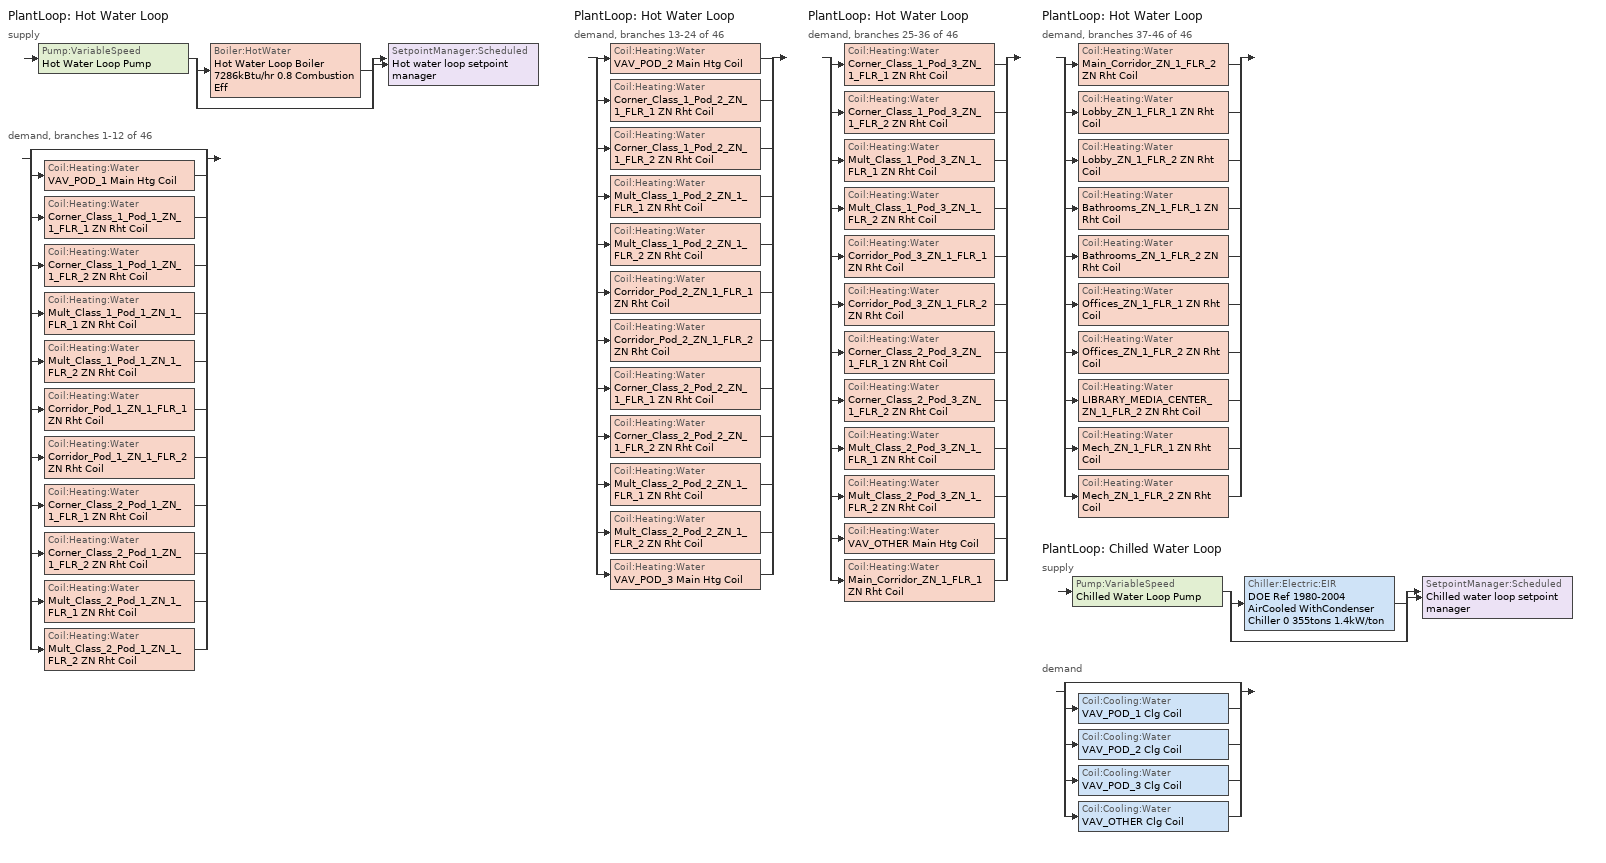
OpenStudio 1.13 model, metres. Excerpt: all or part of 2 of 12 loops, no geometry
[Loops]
PlantLoop 'Hot Water Loop'
 supply: Pump:VariableSpeed 'Hot Water Loop Pump' > split
  | Boiler:HotWater 'Hot Water Loop Boiler 7286kBtu/hr 0.8 Combustion Eff'
  | bypass
  join > SetpointManager:Scheduled 'Hot water loop setpoint manager'
 demand, branches 1-12 of 46: split
  | bypass
  | Coil:Heating:Water 'VAV_POD_1 Main Htg Coil'
  | Coil:Heating:Water 'Corner_Class_1_Pod_1_ZN_1_FLR_1 ZN Rht Coil'
  | Coil:Heating:Water 'Corner_Class_1_Pod_1_ZN_1_FLR_2 ZN Rht Coil'
  | Coil:Heating:Water 'Mult_Class_1_Pod_1_ZN_1_FLR_1 ZN Rht Coil'
  | Coil:Heating:Water 'Mult_Class_1_Pod_1_ZN_1_FLR_2 ZN Rht Coil'
  | Coil:Heating:Water 'Corridor_Pod_1_ZN_1_FLR_1 ZN Rht Coil'
  | Coil:Heating:Water 'Corridor_Pod_1_ZN_1_FLR_2 ZN Rht Coil'
  | Coil:Heating:Water 'Corner_Class_2_Pod_1_ZN_1_FLR_1 ZN Rht Coil'
  | Coil:Heating:Water 'Corner_Class_2_Pod_1_ZN_1_FLR_2 ZN Rht Coil'
  | Coil:Heating:Water 'Mult_Class_2_Pod_1_ZN_1_FLR_1 ZN Rht Coil'
  | Coil:Heating:Water 'Mult_Class_2_Pod_1_ZN_1_FLR_2 ZN Rht Coil'
PlantLoop 'Hot Water Loop'
 demand, branches 13-24 of 46: split
  | Coil:Heating:Water 'VAV_POD_2 Main Htg Coil'
  | Coil:Heating:Water 'Corner_Class_1_Pod_2_ZN_1_FLR_1 ZN Rht Coil'
  | Coil:Heating:Water 'Corner_Class_1_Pod_2_ZN_1_FLR_2 ZN Rht Coil'
  | Coil:Heating:Water 'Mult_Class_1_Pod_2_ZN_1_FLR_1 ZN Rht Coil'
  | Coil:Heating:Water 'Mult_Class_1_Pod_2_ZN_1_FLR_2 ZN Rht Coil'
  | Coil:Heating:Water 'Corridor_Pod_2_ZN_1_FLR_1 ZN Rht Coil'
  | Coil:Heating:Water 'Corridor_Pod_2_ZN_1_FLR_2 ZN Rht Coil'
  | Coil:Heating:Water 'Corner_Class_2_Pod_2_ZN_1_FLR_1 ZN Rht Coil'
  | Coil:Heating:Water 'Corner_Class_2_Pod_2_ZN_1_FLR_2 ZN Rht Coil'
  | Coil:Heating:Water 'Mult_Class_2_Pod_2_ZN_1_FLR_1 ZN Rht Coil'
  | Coil:Heating:Water 'Mult_Class_2_Pod_2_ZN_1_FLR_2 ZN Rht Coil'
  | Coil:Heating:Water 'VAV_POD_3 Main Htg Coil'
PlantLoop 'Hot Water Loop'
 demand, branches 25-36 of 46: split
  | Coil:Heating:Water 'Corner_Class_1_Pod_3_ZN_1_FLR_1 ZN Rht Coil'
  | Coil:Heating:Water 'Corner_Class_1_Pod_3_ZN_1_FLR_2 ZN Rht Coil'
  | Coil:Heating:Water 'Mult_Class_1_Pod_3_ZN_1_FLR_1 ZN Rht Coil'
  | Coil:Heating:Water 'Mult_Class_1_Pod_3_ZN_1_FLR_2 ZN Rht Coil'
  | Coil:Heating:Water 'Corridor_Pod_3_ZN_1_FLR_1 ZN Rht Coil'
  | Coil:Heating:Water 'Corridor_Pod_3_ZN_1_FLR_2 ZN Rht Coil'
  | Coil:Heating:Water 'Corner_Class_2_Pod_3_ZN_1_FLR_1 ZN Rht Coil'
  | Coil:Heating:Water 'Corner_Class_2_Pod_3_ZN_1_FLR_2 ZN Rht Coil'
  | Coil:Heating:Water 'Mult_Class_2_Pod_3_ZN_1_FLR_1 ZN Rht Coil'
  | Coil:Heating:Water 'Mult_Class_2_Pod_3_ZN_1_FLR_2 ZN Rht Coil'
  | Coil:Heating:Water 'VAV_OTHER Main Htg Coil'
  | Coil:Heating:Water 'Main_Corridor_ZN_1_FLR_1 ZN Rht Coil'
PlantLoop 'Hot Water Loop'
 demand, branches 37-46 of 46: split
  | Coil:Heating:Water 'Main_Corridor_ZN_1_FLR_2 ZN Rht Coil'
  | Coil:Heating:Water 'Lobby_ZN_1_FLR_1 ZN Rht Coil'
  | Coil:Heating:Water 'Lobby_ZN_1_FLR_2 ZN Rht Coil'
  | Coil:Heating:Water 'Bathrooms_ZN_1_FLR_1 ZN Rht Coil'
  | Coil:Heating:Water 'Bathrooms_ZN_1_FLR_2 ZN Rht Coil'
  | Coil:Heating:Water 'Offices_ZN_1_FLR_1 ZN Rht Coil'
  | Coil:Heating:Water 'Offices_ZN_1_FLR_2 ZN Rht Coil'
  | Coil:Heating:Water 'LIBRARY_MEDIA_CENTER_ZN_1_FLR_2 ZN Rht Coil'
  | Coil:Heating:Water 'Mech_ZN_1_FLR_1 ZN Rht Coil'
  | Coil:Heating:Water 'Mech_ZN_1_FLR_2 ZN Rht Coil'
PlantLoop 'Chilled Water Loop'
 supply: Pump:VariableSpeed 'Chilled Water Loop Pump' > split
  | Chiller:Electric:EIR 'DOE Ref 1980-2004 AirCooled WithCondenser  Chiller 0 355tons 1.4kW/ton'
  | bypass
  join > SetpointManager:Scheduled 'Chilled water loop setpoint manager'
 demand: split
  | bypass
  | Coil:Cooling:Water 'VAV_POD_1 Clg Coil'
  | Coil:Cooling:Water 'VAV_POD_2 Clg Coil'
  | Coil:Cooling:Water 'VAV_POD_3 Clg Coil'
  | Coil:Cooling:Water 'VAV_OTHER Clg Coil'
[PlantLoop] Plant Loop Volume {m3}=Autocalculate; Load Distribution Scheme=Optimal
Name | Fluid Type | Minimum Loop Temperature {C} | Maximum Loop Temperature {C}
Hot Water Loop | Water | 10
Chilled Water Loop |  | 1 | 98
[Sizing:Plant] Sizing Option=NonCoincident; Zone Timesteps in Averaging Window=1; Coincident Sizing Factor Mode=None
Name | Loop Type | Design Loop Exit Temperature {C} | Loop Design Temperature Difference {deltaC}
Hot Water Loop | Heating | 82.2222 | 11.1111
Chilled Water Loop | Cooling | 6.66667 | 5.61111
[SetpointManager:Scheduled] Control Variable=Temperature
Name | Schedule
Hot water loop setpoint manager | Hot Water Loop Temp - 180F
Chilled water loop setpoint manager | Chilled Water Loop Temp - 44F
[Pump:VariableSpeed] Rated Pump Head {Pa}=179344; Motor Efficiency=0.91; Pump Control Type=Intermittent
Name | Fraction of Motor Inefficiencies to Fluid Stream | Coefficient 1 of the Part Load Performance Curve | Coefficient 2 of the Part Load Performance Curve | Coefficient 3 of the Part Load Performance Curve | Coefficient 4 of the Part Load Performance Curve
Hot Water Loop Pump
Chilled Water Loop Pump | 0 | 0 | 1 | 0 | 0
[Boiler:HotWater]
Hot Water Loop Boiler 7286kBtu/hr 0.8 Combustion Eff: Fuel Type=NaturalGas; Nominal Thermal Efficiency=0.793; Efficiency Curve Temperature Evaluation Variable=LeavingBoiler; Normalized Boiler Efficiency Curve=Boiler Constant Efficiency Curve; Design Water Outlet Temperature {C}=82.2222; Maximum Part Load Ratio=1.2; Water Outlet Upper Temperature Limit {C}=95; Boiler Flow Mode=LeavingSetpointModulated; Parasitic Electric Load {W}=0; Sizing Factor=1
[Chiller:Electric:EIR]
DOE Ref 1980-2004 AirCooled WithCondenser  Chiller 0 355tons 1.4kW/ton: Reference Capacity {W}=Autosize; Reference COP {W/W}=2.49964; Reference Leaving Chilled Water Temperature {C}=6.66667; Reference Entering Condenser Fluid Temperature {C}=35; Cooling Capacity Function of Temperature Curve=ChlrAirRecipQRatio_fTchwsToadbSI; Electric Input to Cooling Output Ratio Function of Temperature Curve=ChlrAirRecipEIRRatio_fTchwsToadbSI; Electric Input to Cooling Output Ratio Function of Part Load Ratio Curve=ChlrAirRecipEIRRatio_fQRatio; Minimum Part Load Ratio=0.15; Maximum Part Load Ratio=1; Optimum Part Load Ratio=1; Minimum Unloading Ratio=0.25; Condenser Type=AirCooled; Leaving Chilled Water Lower Temperature Limit {C}=2.22222; Chiller Flow Mode=ConstantFlow; Design Heat Recovery Water Flow Rate {m3/s}=0; Sizing Factor=1; Basin Heater Capacity {W/K}=0; Basin Heater Setpoint Temperature {C}=10
[Coil:Heating:Water] Availability Schedule=Always On Discrete; Rated Inlet Water Temperature {C}=82.2222; Rated Outlet Water Temperature {C}=71.1111
Name | Rated Inlet Air Temperature {C} | Rated Outlet Air Temperature {C}
VAV_POD_1 Main Htg Coil; VAV_POD_2 Main Htg Coil; VAV_POD_3 Main Htg Coil; VAV_OTHER Main Htg Coil | 7 | 12.8
Corner_Class_1_Pod_1_ZN_1_FLR_1 ZN Rht Coil; Corner_Class_1_Pod_1_ZN_1_FLR_2 ZN Rht Coil; Mult_Class_1_Pod_1_ZN_1_FLR_1 ZN Rht Coil; Mult_Class_1_Pod_1_ZN_1_FLR_2 ZN Rht Coil; Corridor_Pod_1_ZN_1_FLR_1 ZN Rht Coil; Corridor_Pod_1_ZN_1_FLR_2 ZN Rht Coil; Corner_Class_2_Pod_1_ZN_1_FLR_1 ZN Rht Coil; Corner_Class_2_Pod_1_ZN_1_FLR_2 ZN Rht Coil; Mult_Class_2_Pod_1_ZN_1_FLR_1 ZN Rht Coil; Mult_Class_2_Pod_1_ZN_1_FLR_2 ZN Rht Coil; Corner_Class_1_Pod_2_ZN_1_FLR_1 ZN Rht Coil; Corner_Class_1_Pod_2_ZN_1_FLR_2 ZN Rht Coil; Mult_Class_1_Pod_2_ZN_1_FLR_1 ZN Rht Coil; Mult_Class_1_Pod_2_ZN_1_FLR_2 ZN Rht Coil; Corridor_Pod_2_ZN_1_FLR_1 ZN Rht Coil; Corridor_Pod_2_ZN_1_FLR_2 ZN Rht Coil; Corner_Class_2_Pod_2_ZN_1_FLR_1 ZN Rht Coil; Corner_Class_2_Pod_2_ZN_1_FLR_2 ZN Rht Coil; Mult_Class_2_Pod_2_ZN_1_FLR_1 ZN Rht Coil; Mult_Class_2_Pod_2_ZN_1_FLR_2 ZN Rht Coil; Corner_Class_1_Pod_3_ZN_1_FLR_1 ZN Rht Coil; Corner_Class_1_Pod_3_ZN_1_FLR_2 ZN Rht Coil; Mult_Class_1_Pod_3_ZN_1_FLR_1 ZN Rht Coil; Mult_Class_1_Pod_3_ZN_1_FLR_2 ZN Rht Coil; Corridor_Pod_3_ZN_1_FLR_1 ZN Rht Coil; Corridor_Pod_3_ZN_1_FLR_2 ZN Rht Coil; Corner_Class_2_Pod_3_ZN_1_FLR_1 ZN Rht Coil; Corner_Class_2_Pod_3_ZN_1_FLR_2 ZN Rht Coil; Mult_Class_2_Pod_3_ZN_1_FLR_1 ZN Rht Coil; Mult_Class_2_Pod_3_ZN_1_FLR_2 ZN Rht Coil; Main_Corridor_ZN_1_FLR_1 ZN Rht Coil; Main_Corridor_ZN_1_FLR_2 ZN Rht Coil; Lobby_ZN_1_FLR_1 ZN Rht Coil; Lobby_ZN_1_FLR_2 ZN Rht Coil; Bathrooms_ZN_1_FLR_1 ZN Rht Coil; Bathrooms_ZN_1_FLR_2 ZN Rht Coil; Offices_ZN_1_FLR_1 ZN Rht Coil; Offices_ZN_1_FLR_2 ZN Rht Coil; LIBRARY_MEDIA_CENTER_ZN_1_FLR_2 ZN Rht Coil; Mech_ZN_1_FLR_1 ZN Rht Coil; Mech_ZN_1_FLR_2 ZN Rht Coil | 12.8 | 40
[Controller:WaterCoil] Minimum Actuated Flow {m3/s}=0
Name | Water Coil | Action | Controller Convergence Tolerance {deltaC}
VAV_POD_1 Main Htg Coil Controller | VAV_POD_1 Main Htg Coil | Normal | 0.0001
VAV_POD_1 Clg Coil Controller | VAV_POD_1 Clg Coil | Reverse
Controller Water Coil 1 | Corner_Class_1_Pod_1_ZN_1_FLR_1 ZN Rht Coil | Normal | 0.0001
Controller Water Coil 2 | Corner_Class_1_Pod_1_ZN_1_FLR_2 ZN Rht Coil | Normal | 0.0001
Controller Water Coil 3 | Mult_Class_1_Pod_1_ZN_1_FLR_1 ZN Rht Coil | Normal | 0.0001
Controller Water Coil 4 | Mult_Class_1_Pod_1_ZN_1_FLR_2 ZN Rht Coil | Normal | 0.0001
Controller Water Coil 5 | Corridor_Pod_1_ZN_1_FLR_1 ZN Rht Coil | Normal | 0.0001
Controller Water Coil 6 | Corridor_Pod_1_ZN_1_FLR_2 ZN Rht Coil | Normal | 0.0001
Controller Water Coil 7 | Corner_Class_2_Pod_1_ZN_1_FLR_1 ZN Rht Coil | Normal | 0.0001
Controller Water Coil 8 | Corner_Class_2_Pod_1_ZN_1_FLR_2 ZN Rht Coil | Normal | 0.0001
Controller Water Coil 9 | Mult_Class_2_Pod_1_ZN_1_FLR_1 ZN Rht Coil | Normal | 0.0001
Controller Water Coil 10 | Mult_Class_2_Pod_1_ZN_1_FLR_2 ZN Rht Coil | Normal | 0.0001
VAV_POD_2 Main Htg Coil Controller | VAV_POD_2 Main Htg Coil | Normal | 0.0001
VAV_POD_2 Clg Coil Controller | VAV_POD_2 Clg Coil | Reverse
Controller Water Coil 11 | Corner_Class_1_Pod_2_ZN_1_FLR_1 ZN Rht Coil | Normal | 0.0001
Controller Water Coil 12 | Corner_Class_1_Pod_2_ZN_1_FLR_2 ZN Rht Coil | Normal | 0.0001
Controller Water Coil 13 | Mult_Class_1_Pod_2_ZN_1_FLR_1 ZN Rht Coil | Normal | 0.0001
Controller Water Coil 14 | Mult_Class_1_Pod_2_ZN_1_FLR_2 ZN Rht Coil | Normal | 0.0001
Controller Water Coil 15 | Corridor_Pod_2_ZN_1_FLR_1 ZN Rht Coil | Normal | 0.0001
Controller Water Coil 16 | Corridor_Pod_2_ZN_1_FLR_2 ZN Rht Coil | Normal | 0.0001
Controller Water Coil 17 | Corner_Class_2_Pod_2_ZN_1_FLR_1 ZN Rht Coil | Normal | 0.0001
Controller Water Coil 18 | Corner_Class_2_Pod_2_ZN_1_FLR_2 ZN Rht Coil | Normal | 0.0001
Controller Water Coil 19 | Mult_Class_2_Pod_2_ZN_1_FLR_1 ZN Rht Coil | Normal | 0.0001
Controller Water Coil 20 | Mult_Class_2_Pod_2_ZN_1_FLR_2 ZN Rht Coil | Normal | 0.0001
VAV_POD_3 Main Htg Coil Controller | VAV_POD_3 Main Htg Coil | Normal | 0.0001
VAV_POD_3 Clg Coil Controller | VAV_POD_3 Clg Coil | Reverse
Controller Water Coil 21 | Corner_Class_1_Pod_3_ZN_1_FLR_1 ZN Rht Coil | Normal | 0.0001
Controller Water Coil 22 | Corner_Class_1_Pod_3_ZN_1_FLR_2 ZN Rht Coil | Normal | 0.0001
Controller Water Coil 23 | Mult_Class_1_Pod_3_ZN_1_FLR_1 ZN Rht Coil | Normal | 0.0001
Controller Water Coil 24 | Mult_Class_1_Pod_3_ZN_1_FLR_2 ZN Rht Coil | Normal | 0.0001
Controller Water Coil 25 | Corridor_Pod_3_ZN_1_FLR_1 ZN Rht Coil | Normal | 0.0001
Controller Water Coil 26 | Corridor_Pod_3_ZN_1_FLR_2 ZN Rht Coil | Normal | 0.0001
Controller Water Coil 27 | Corner_Class_2_Pod_3_ZN_1_FLR_1 ZN Rht Coil | Normal | 0.0001
Controller Water Coil 28 | Corner_Class_2_Pod_3_ZN_1_FLR_2 ZN Rht Coil | Normal | 0.0001
Controller Water Coil 29 | Mult_Class_2_Pod_3_ZN_1_FLR_1 ZN Rht Coil | Normal | 0.0001
Controller Water Coil 30 | Mult_Class_2_Pod_3_ZN_1_FLR_2 ZN Rht Coil | Normal | 0.0001
VAV_OTHER Main Htg Coil Controller | VAV_OTHER Main Htg Coil | Normal | 0.0001
VAV_OTHER Clg Coil Controller | VAV_OTHER Clg Coil | Reverse
Controller Water Coil 31 | Main_Corridor_ZN_1_FLR_1 ZN Rht Coil | Normal | 0.0001
Controller Water Coil 32 | Main_Corridor_ZN_1_FLR_2 ZN Rht Coil | Normal | 0.0001
Controller Water Coil 33 | Lobby_ZN_1_FLR_1 ZN Rht Coil | Normal | 0.0001
Controller Water Coil 34 | Lobby_ZN_1_FLR_2 ZN Rht Coil | Normal | 0.0001
Controller Water Coil 35 | Bathrooms_ZN_1_FLR_1 ZN Rht Coil | Normal | 0.0001
Controller Water Coil 36 | Bathrooms_ZN_1_FLR_2 ZN Rht Coil | Normal | 0.0001
Controller Water Coil 37 | Offices_ZN_1_FLR_1 ZN Rht Coil | Normal | 0.0001
Controller Water Coil 38 | Offices_ZN_1_FLR_2 ZN Rht Coil | Normal | 0.0001
Controller Water Coil 39 | LIBRARY_MEDIA_CENTER_ZN_1_FLR_2 ZN Rht Coil | Normal | 0.0001
Controller Water Coil 40 | Mech_ZN_1_FLR_1 ZN Rht Coil | Normal | 0.0001
Controller Water Coil 41 | Mech_ZN_1_FLR_2 ZN Rht Coil | Normal | 0.0001
[Coil:Cooling:Water] Availability Schedule=Always On Discrete; Heat Exchanger Configuration=CrossFlow
VAV_POD_1 Clg Coil; VAV_POD_2 Clg Coil; VAV_POD_3 Clg Coil; VAV_OTHER Clg Coil
[Schedule:Ruleset]
Name | Default Day Schedule
Hot Water Loop Temp - 180F | Hot Water Loop Temp - 180F Default
Chilled Water Loop Temp - 44F | Chilled Water Loop Temp - 44F Default
[Schedule:Day]
Hot Water Loop Temp - 180F Default: 24, 0, 82.2222
Chilled Water Loop Temp - 44F Default: 24, 0, 6.66667
[Curve:Biquadratic] Minimum Value of x=4.44; Maximum Value of x=12.22; Minimum Value of y=23.89; Maximum Value of y=46.11; Maximum Curve Output=1.3
Name | Coefficient1 Constant | Coefficient2 x | Coefficient3 x**2 | Coefficient4 y | Coefficient5 y**2 | Coefficient6 x*y | Minimum Curve Output
ChlrAirRecipQRatio_fTchwsToadbSI | 1.12603 | 0.041571 | 0.000253 | -0.010526 | 1e-05 | -0.000256 | 0.82
ChlrAirRecipEIRRatio_fTchwsToadbSI | 0.542784 | -0.013907 | 0.000476 | 0.012197 | 0.000149 | -0.000334 | 0.72
[Curve:Quadratic]
ChlrAirRecipEIRRatio_fQRatio: Coefficient1 Constant=0.114437; Coefficient2 x=0.545933; Coefficient3 x**2=0.342299; Minimum Value of x=0; Maximum Value of x=1; Minimum Curve Output=0.11
[Schedule:Constant]
Always On Discrete: Value=1
[Curve:Cubic]
Boiler Constant Efficiency Curve: Coefficient1 Constant=1; Coefficient2 x=0; Coefficient3 x**2=0; Coefficient4 x**3=0; Minimum Value of x=0; Maximum Value of x=1
